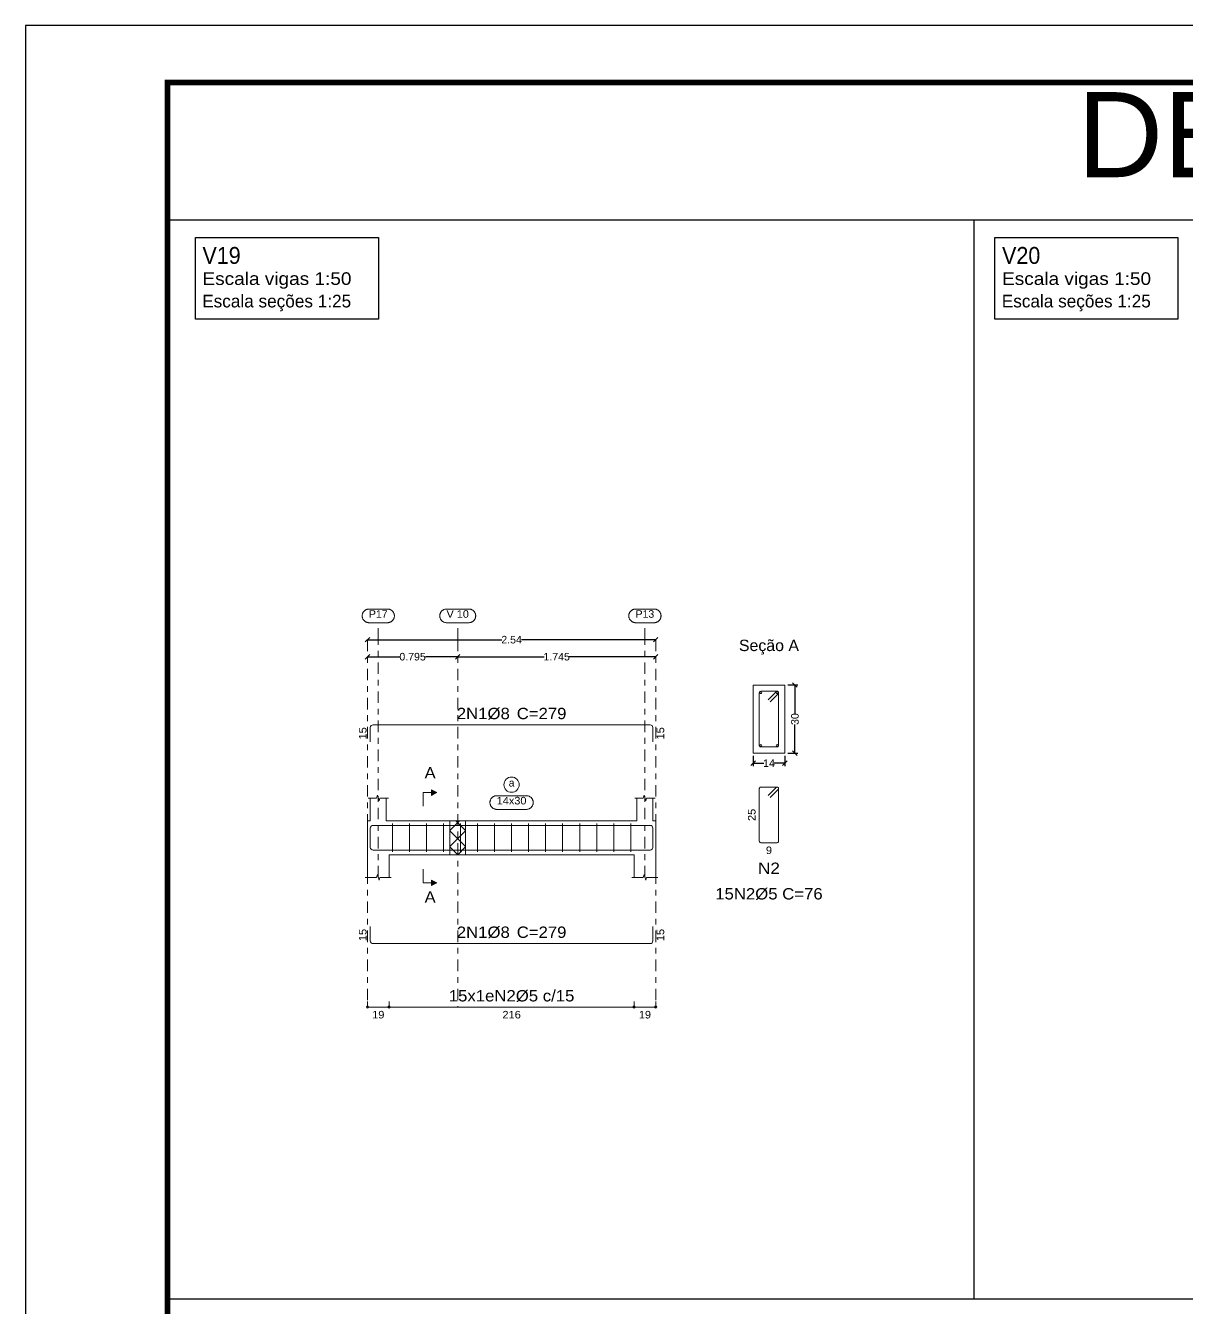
# Model space of a CAD drawing. Header units: centimetres. Extents: x 3194 to 3278, y -951 to -517.
# Drawn here: x 3194.32 to 3214.78, y -602.14 to -579.55 of the extents above; entities that cross this region are included whole.
import ezdxf
from ezdxf.enums import TextEntityAlignment as Align

# ---------------------------------------------------------------- set-up
doc = ezdxf.new("R2010")
doc.units = ezdxf.units.CM
doc.linetypes.add('CYPE_RAYAPUNTO', pattern=[0.4125, 0.2025, -0.105, 0, -0.105])
for name, color, linetype, lineweight in [('ARM_LONGITUDINAL_Ø8', 32, 'Continuous', 9), ('ARM_TRANSVERSAL_Ø5', 120, 'Continuous', 9), ('ELE_ARM_TRANS_TXT_EST', 7, 'Continuous', 9), ('ELE_CONT_NOS', 7, 'Continuous', 9), ('ELE_CONT_VIG_CONCRETO', 7, 'Continuous', 9), ('ELE_COT_COMPRIMENTO_PROJETADO', 8, 'Continuous', 0), ('ELE_COT_COT_ANCORAGENS', 8, 'Continuous', 0), ('ELE_COT_COT_EST', 8, 'Continuous', 0), ('ELE_COT_COT_LIN_APOIOS', 8, 'CYPE_RAYAPUNTO', 0), ('ELE_COT_TEXTOS_ESTRIBOS', 8, 'Continuous', 0), ('ELE_REF_COT_LIN_AUX_COTA', 8, 'CYPE_RAYAPUNTO', 9), ('ELE_REF_LINHAS_MARCAS_PLANTA', 8, 'Continuous', 9), ('ELE_REF_MARCAS_PLANTA', 8, 'Continuous', 9), ('ELE_REF_REF_ESCALA', 3, 'Continuous', 9), ('ELE_REF_REF_NOME', 8, 'Continuous', 9), ('ELE_REF_REF_REFERENCIA', 8, 'Continuous', 9), ('ELE_REF_TEXTO_REF_NOME', 8, 'Continuous', 9), ('ELE_REF_TEXTO_REF_REFERENCIA', 8, 'Continuous', 9), ('POR_ARM_LONG_ARM_TEXTOS', 7, 'Continuous', 9), ('POR_ARM_LONG_TXT_COMP', 7, 'Continuous', 9), ('SEC_CONT_VIG_CONCRETO_CORTE', 7, 'Continuous', 9), ('SEC_COTAS_SEC_DIM_VIGA', 8, 'Continuous', 0), ('SEC_COTAS_TEXTOS_DETALHE_ESTRIBOS', 8, 'Continuous', 0), ('SEC_REF_TXT_NOMES', 2, 'Continuous', 9), ('SEC_REF_TXT_POSICOES_ARM_ESTRIBOS', 7, 'Continuous', 9)]:
    doc.layers.add(name, color=color, linetype=linetype, lineweight=lineweight)
doc.layers.add('ARQ-FOLHA', color=7, linetype='Continuous')
doc.layers.add('COTA CYPE', color=31, linetype='Continuous')
doc.styles.add('CYPETXT', font='arial.ttf', dxfattribs={"height": 0.2})
doc.styles.add('CYPETXT_0.2', font='arial.ttf', dxfattribs={"height": 0.133333})
doc.styles.add('TQS_ARIAL', font='arial.ttf')
doc.dimstyles.new('cype_oblique', dxfattribs={"dimtxt": 0.18, "dimasz": 0.18, "dimexe": 0.05, "dimexo": 0.05, "dimgap": 0, "dimtad": 0, "dimdec": 4, "dimzin": 0, "dimdsep": 46, "dimtxsty": 'CYPETXT_0.2', "dimblk": 'OBLIQUE', "dimtsz": 0.04, "dimcen": 0.09, "dimadec": 0, "dimazin": 0, "dimtfac": 1, "dimtdec": 4, "dimtofl": 0, "dimtmove": 2, "dimatfit": 3, "dimfxl": 1, "dimtolj": 1, "dimtzin": 0, "dimarcsym": 0})

# ---------------------------------------------------------------- blocks, each defined once
blk = doc.blocks.new('*D1184')
at = {"layer": 'Defpoints', "color": 0, "transparency": 16777216}
for p in [(3207.142, -592.37), (3207.702, -592.37), (3207.702, -592.548)]:
    blk.add_point(p, dxfattribs=at)
at = {"layer": 'SEC_COTAS_SEC_DIM_VIGA', "color": 0, "lineweight": -2, "transparency": 16777216}
for p, q in [((3207.142, -592.42), (3207.142, -592.598)), ((3207.702, -592.42), (3207.702, -592.598)), ((3207.102, -592.588), (3207.182, -592.508)), ((3207.142, -592.548), (3207.333, -592.548)), ((3207.702, -592.548), (3207.511, -592.548)), ((3207.662, -592.588), (3207.742, -592.508))]:
    blk.add_line(p, q, dxfattribs=at)
at = {"layer": 'SEC_COTAS_SEC_DIM_VIGA', "color": 0, "transparency": 16777216, "insert": (3207.422, -592.548), "char_height": 0.1333, "attachment_point": 5, "style": 'CYPETXT_0.2'}
blk.add_mtext('\\A1;14', dxfattribs=at)
blk = doc.blocks.new('_OBLIQUE')
at = {"color": 0, "linetype": 'ByBlock'}
blk.add_line((-0.5, -0.5), (0.5, 0.5), dxfattribs=at)
blk = doc.blocks.new('*D1185')
at = {"layer": 'Defpoints', "color": 0, "transparency": 16777216}
for p in [(3207.702, -591.17), (3207.879, -591.17), (3207.702, -592.37)]:
    blk.add_point(p, dxfattribs=at)
at = {"layer": 'SEC_COTAS_SEC_DIM_VIGA', "color": 0, "lineweight": -2, "transparency": 16777216}
for p, q in [((3207.752, -591.17), (3207.929, -591.17)), ((3207.919, -591.21), (3207.839, -591.13)), ((3207.879, -591.17), (3207.879, -591.675)), ((3207.879, -592.37), (3207.879, -591.865)), ((3207.752, -592.37), (3207.929, -592.37)), ((3207.919, -592.41), (3207.839, -592.33))]:
    blk.add_line(p, q, dxfattribs=at)
at = {"layer": 'SEC_COTAS_SEC_DIM_VIGA', "color": 0, "transparency": 16777216, "insert": (3207.879, -591.77), "char_height": 0.1333, "attachment_point": 5, "rotation": 90, "style": 'CYPETXT_0.2'}
blk.add_mtext('\\A1;30', dxfattribs=at)
blk = doc.blocks.new('*D1181')
at = {"layer": 'Defpoints', "color": 0, "transparency": 16777216}
for p in [(3200.345, -590.672), (3200.345, -590.672), (3201.935, -590.672)]:
    blk.add_point(p, dxfattribs=at)
at = {"layer": 'ELE_COT_COMPRIMENTO_PROJETADO', "color": 0, "lineweight": -2, "transparency": 16777216}
for p, q in [((3200.305, -590.712), (3200.385, -590.632)), ((3201.895, -590.712), (3201.975, -590.632)), ((3200.345, -590.672), (3200.915, -590.672)), ((3201.935, -590.672), (3201.366, -590.672))]:
    blk.add_line(p, q, dxfattribs=at)
at = {"layer": 'ELE_COT_COMPRIMENTO_PROJETADO', "color": 0, "transparency": 16777216, "insert": (3201.14, -590.672), "char_height": 0.1333, "attachment_point": 5, "style": 'CYPETXT_0.2'}
blk.add_mtext('\\A1;0.795', dxfattribs=at)
blk = doc.blocks.new('*D1182')
at = {"layer": 'Defpoints', "color": 0, "transparency": 16777216}
for p in [(3201.935, -590.672), (3201.935, -590.672), (3205.425, -590.672)]:
    blk.add_point(p, dxfattribs=at)
at = {"layer": 'ELE_COT_COMPRIMENTO_PROJETADO', "color": 0, "lineweight": -2, "transparency": 16777216}
for p, q in [((3201.895, -590.712), (3201.975, -590.632)), ((3205.385, -590.712), (3205.465, -590.632)), ((3201.935, -590.672), (3203.461, -590.672)), ((3205.425, -590.672), (3203.899, -590.672))]:
    blk.add_line(p, q, dxfattribs=at)
at = {"layer": 'ELE_COT_COMPRIMENTO_PROJETADO', "color": 0, "transparency": 16777216, "insert": (3203.68, -590.672), "char_height": 0.1333, "attachment_point": 5, "style": 'CYPETXT_0.2'}
blk.add_mtext('\\A1;1.745', dxfattribs=at)
blk = doc.blocks.new('*D1183')
at = {"layer": 'Defpoints', "color": 0, "transparency": 16777216}
for p in [(3200.345, -590.372), (3200.345, -590.372), (3205.425, -590.372)]:
    blk.add_point(p, dxfattribs=at)
at = {"layer": 'ELE_COT_COMPRIMENTO_PROJETADO', "color": 0, "lineweight": -2, "transparency": 16777216}
for p, q in [((3200.305, -590.412), (3200.385, -590.332)), ((3200.345, -590.372), (3202.711, -590.372)), ((3205.425, -590.372), (3203.059, -590.372)), ((3205.385, -590.412), (3205.465, -590.332))]:
    blk.add_line(p, q, dxfattribs=at)
at = {"layer": 'ELE_COT_COMPRIMENTO_PROJETADO', "color": 0, "transparency": 16777216, "insert": (3202.885, -590.372), "char_height": 0.1333, "attachment_point": 5, "style": 'CYPETXT_0.2'}
blk.add_mtext('\\A1;2.54', dxfattribs=at)
blk = doc.blocks.new('FOLHA A1')
at = {"layer": 'ARQ-FOLHA'}
for p, q in [((841, 0), (0, 0)), ((0, 0), (0, -594))]:
    blk.add_line(p, q, dxfattribs=at)
at = {"layer": 'ARQ-FOLHA', "const_width": 1}
blk.add_lwpolyline([(25, -10), (25, -584), (831, -584), (831, -10), (25, -10)], dxfattribs=at)

msp = doc.modelspace()

# ---------------------------------------------------------------- hatches: boundary and pattern name
at = {"layer": 'ELE_REF_LINHAS_MARCAS_PLANTA'}
for points in [[(3201.47315, -593.11462), (3201.47315, -593.01862), (3201.56915, -593.06662)], [(3201.47315, -594.60862), (3201.47315, -594.70462), (3201.56915, -594.65662)]]:
    msp.add_hatch(color=256, dxfattribs=at).paths.add_polyline_path(points)

# ---------------------------------------------------------------- linework, layer by layer
for p, q in [((3196.8194, -582.97451), (3259.9194, -582.97451)), ((3211.03135, -582.97451), (3211.03135, -601.99451)), ((3259.9194, -601.99451), (3196.8194, -601.99451))]:
    msp.add_line(p, q)
at = {"layer": 'ARM_LONGITUDINAL_Ø8'}
for points in [[(3205.37515, -592.17221), (3205.37515, -591.92021), (3205.3715, -591.90184), (3205.3611, -591.88627), (3205.34552, -591.87587), (3205.32715, -591.87221), (3200.44315, -591.87221), (3200.42479, -591.87587), (3200.40921, -591.88627), (3200.39881, -591.90184), (3200.39515, -591.92021), (3200.39515, -592.17221)], [(3205.37515, -593.94362), (3205.37515, -593.69162), (3205.3715, -593.67325), (3205.3611, -593.65768), (3205.34552, -593.64728), (3205.32715, -593.64362), (3200.44315, -593.64362), (3200.42479, -593.64728), (3200.40921, -593.65768), (3200.39881, -593.67325), (3200.39515, -593.69162), (3200.39515, -593.94362)], [(3205.37515, -593.77962), (3205.37515, -594.03162), (3205.3715, -594.04999), (3205.3611, -594.06556), (3205.34552, -594.07597), (3205.32715, -594.07962), (3200.44315, -594.07962), (3200.42479, -594.07597), (3200.40921, -594.06556), (3200.39881, -594.04999), (3200.39515, -594.03162), (3200.39515, -593.77962)], [(3205.37515, -595.42662), (3205.37515, -595.67862), (3205.3715, -595.69699), (3205.3611, -595.71256), (3205.34552, -595.72297), (3205.32715, -595.72662), (3200.44315, -595.72662), (3200.42479, -595.72297), (3200.40921, -595.71256), (3200.39881, -595.69699), (3200.39515, -595.67862), (3200.39515, -595.42662)]]:
    msp.add_lwpolyline(points, dxfattribs=at)
for centre in [(3207.27765, -591.30621), (3207.56565, -591.30621), (3207.27765, -592.23421), (3207.56565, -592.23421)]:
    msp.add_circle(centre, 0.016, dxfattribs=at)
at = {"layer": 'ARM_TRANSVERSAL_Ø5'}
for p, q in [((3200.78515, -593.61162), (3200.78515, -594.11162)), ((3201.08515, -593.61162), (3201.08515, -594.11162)), ((3201.38515, -593.61162), (3201.38515, -594.11162)), ((3201.68515, -593.61162), (3201.68515, -594.11162)), ((3201.98515, -593.61162), (3201.98515, -594.11162)), ((3202.28515, -593.61162), (3202.28515, -594.11162)), ((3202.58515, -593.61162), (3202.58515, -594.11162)), ((3202.88515, -593.61162), (3202.88515, -594.11162)), ((3203.18515, -593.61162), (3203.18515, -594.11162)), ((3203.48515, -593.61162), (3203.48515, -594.11162)), ((3203.78515, -593.61162), (3203.78515, -594.11162)), ((3204.08515, -593.61162), (3204.08515, -594.11162)), ((3204.38515, -593.61162), (3204.38515, -594.11162)), ((3204.68515, -593.61162), (3204.68515, -594.11162)), ((3204.98515, -593.61162), (3204.98515, -594.11162))]:
    msp.add_line(p, q, dxfattribs=at)
for points in [[(3207.44262, -591.46602), (3207.58404, -591.3246), (3207.58727, -591.32066), (3207.58967, -591.31616), (3207.59115, -591.31129), (3207.59165, -591.30621), (3207.59115, -591.30114), (3207.58967, -591.29626), (3207.58727, -591.29177), (3207.58404, -591.28783), (3207.5801, -591.2846), (3207.5756, -591.28219), (3207.57073, -591.28071), (3207.56565, -591.28021), (3207.27765, -591.28021), (3207.2677, -591.28219), (3207.25927, -591.28783), (3207.25363, -591.29626), (3207.25165, -591.30621), (3207.25165, -592.23421), (3207.25363, -592.24416), (3207.25927, -592.2526), (3207.2677, -592.25823), (3207.27765, -592.26021), (3207.56565, -592.26021), (3207.5756, -592.25823), (3207.58404, -592.2526), (3207.58967, -592.24416), (3207.59165, -592.23421), (3207.59165, -591.30621), (3207.59115, -591.30114), (3207.58967, -591.29626), (3207.58727, -591.29177), (3207.58404, -591.28783), (3207.5801, -591.2846), (3207.5756, -591.28219), (3207.57073, -591.28071), (3207.56565, -591.28021), (3207.56058, -591.28071), (3207.5557, -591.28219), (3207.55121, -591.2846), (3207.54727, -591.28783), (3207.40585, -591.42925)], [(3207.44262, -593.15535), (3207.58404, -593.01393), (3207.58727, -593.00999), (3207.58967, -593.0055), (3207.59115, -593.00062), (3207.59165, -592.99555), (3207.59115, -592.99047), (3207.58967, -592.9856), (3207.58727, -592.9811), (3207.58404, -592.97716), (3207.5801, -592.97393), (3207.5756, -592.97153), (3207.57073, -592.97005), (3207.56565, -592.96955), (3207.27765, -592.96955), (3207.2677, -592.97153), (3207.25927, -592.97716), (3207.25363, -592.9856), (3207.25165, -592.99555), (3207.25165, -593.92355), (3207.25363, -593.9335), (3207.25927, -593.94193), (3207.2677, -593.94757), (3207.27765, -593.94955), (3207.56565, -593.94955), (3207.5756, -593.94757), (3207.58404, -593.94193), (3207.58967, -593.9335), (3207.59165, -593.92355), (3207.59165, -592.99555), (3207.59115, -592.99047), (3207.58967, -592.9856), (3207.58727, -592.9811), (3207.58404, -592.97716), (3207.5801, -592.97393), (3207.5756, -592.97153), (3207.57073, -592.97005), (3207.56565, -592.96955), (3207.56058, -592.97005), (3207.5557, -592.97153), (3207.55121, -592.97393), (3207.54727, -592.97716), (3207.40585, -593.11858)]]:
    msp.add_lwpolyline(points, dxfattribs=at)
at = {"layer": 'COTA CYPE'}
for points in [[(3197.31095, -583.28178), (3200.53735, -583.28178), (3200.53735, -584.72525), (3197.31095, -584.72525)], [(3211.40501, -583.28178), (3214.63141, -583.28178), (3214.63141, -584.72525), (3211.40501, -584.72525)]]:
    msp.add_lwpolyline(points, close=True, dxfattribs=at)
at = {"layer": 'ELE_CONT_NOS'}
for p, q in [((3200.39515, -593.56162), (3200.39515, -593.16162)), ((3200.67515, -593.56162), (3200.67515, -593.16162)), ((3205.09515, -593.56162), (3205.09515, -593.16162)), ((3205.37515, -593.56162), (3205.37515, -593.16162)), ((3200.34515, -593.56162), (3200.39515, -593.56162)), ((3200.72515, -593.56162), (3200.67515, -593.56162)), ((3205.04515, -593.56162), (3205.09515, -593.56162)), ((3205.42515, -593.56162), (3205.37515, -593.56162)), ((3200.34515, -594.16162), (3200.34515, -594.56162)), ((3200.72515, -594.16162), (3200.72515, -594.56162)), ((3205.04515, -594.16162), (3205.04515, -594.56162)), ((3205.42515, -594.16162), (3205.42515, -594.56162))]:
    msp.add_line(p, q, dxfattribs=at)
at = {"layer": 'ELE_CONT_NOS', "lineweight": 0}
for p, q in [((3201.79515, -593.73594), (3201.96947, -593.56162)), ((3202.07515, -593.73594), (3201.90084, -593.56162)), ((3201.79515, -594.01878), (3202.07515, -593.73878)), ((3202.07515, -594.01878), (3201.79515, -593.73878)), ((3201.93515, -594.16162), (3201.79515, -594.02162)), ((3201.93515, -594.16162), (3202.07515, -594.02162))]:
    msp.add_line(p, q, dxfattribs=at)
at = {"layer": 'ELE_CONT_NOS'}
for points in [[(3200.35515, -593.16162), (3200.50515, -593.16162), (3200.52015, -593.11162), (3200.55015, -593.21162), (3200.56515, -593.16162), (3200.71515, -593.16162)], [(3205.05515, -593.16162), (3205.20515, -593.16162), (3205.22015, -593.11162), (3205.25015, -593.21162), (3205.26515, -593.16162), (3205.41515, -593.16162)], [(3200.34515, -593.56162), (3200.34515, -594.16162)], [(3205.42515, -593.56162), (3205.42515, -594.16162)], [(3200.30515, -594.56162), (3200.50515, -594.56162), (3200.52015, -594.51162), (3200.55015, -594.61162), (3200.56515, -594.56162), (3200.76515, -594.56162)], [(3205.00515, -594.56162), (3205.20515, -594.56162), (3205.22015, -594.51162), (3205.25015, -594.61162), (3205.26515, -594.56162), (3205.46515, -594.56162)]]:
    msp.add_lwpolyline(points, dxfattribs=at)
at = {"layer": 'ELE_CONT_NOS', "lineweight": 0}
msp.add_lwpolyline([(3201.79515, -593.56162), (3201.79515, -594.16162), (3202.07515, -594.16162), (3202.07515, -593.56162), (3201.79515, -593.56162)], close=True, dxfattribs=at)
at = {"layer": 'ELE_CONT_VIG_CONCRETO'}
for p, q in [((3200.72515, -593.56162), (3201.93515, -593.56162)), ((3201.93515, -593.56162), (3205.04515, -593.56162)), ((3200.72515, -594.16162), (3201.93515, -594.16162)), ((3201.93515, -594.16162), (3205.04515, -594.16162))]:
    msp.add_line(p, q, dxfattribs=at)
at = {"layer": 'ELE_COT_COT_EST'}
for p, q in [((3200.34515, -596.84662), (3200.34515, -596.74662)), ((3200.72515, -596.84662), (3200.72515, -596.74662)), ((3205.04515, -596.84662), (3205.04515, -596.74662))]:
    msp.add_line(p, q, dxfattribs=at)
for points in [[(3200.34515, -596.84662), (3200.72515, -596.84662), (3200.72515, -596.74662)], [(3200.72515, -596.84662), (3205.04515, -596.84662), (3205.04515, -596.74662)], [(3205.04515, -596.84662), (3205.42515, -596.84662), (3205.42515, -596.74662)]]:
    msp.add_lwpolyline(points, dxfattribs=at)
for centre in [(3200.34515, -596.84662), (3200.72515, -596.84662), (3200.72515, -596.84662), (3205.04515, -596.84662), (3205.04515, -596.84662), (3205.42515, -596.84662)]:
    msp.add_circle(centre, 0.02, dxfattribs=at)
at = {"layer": 'ELE_COT_COT_LIN_APOIOS'}
for p, q in [((3200.34515, -590.37221), (3200.34515, -596.84662)), ((3200.34515, -590.37221), (3200.34515, -596.84662)), ((3201.93515, -590.37221), (3201.93515, -596.84662)), ((3205.42515, -590.37221), (3205.42515, -596.84662)), ((3205.42515, -590.37221), (3205.42515, -596.84662))]:
    msp.add_line(p, q, dxfattribs=at)
at = {"layer": 'ELE_REF_COT_LIN_AUX_COTA'}
for p, q in [((3200.53515, -590.37221), (3200.53515, -590.07221)), ((3201.93515, -590.37221), (3201.93515, -590.07221)), ((3205.23515, -590.37221), (3205.23515, -590.07221)), ((3200.53515, -594.56162), (3200.53515, -590.37221)), ((3205.23515, -594.56162), (3205.23515, -590.37221))]:
    msp.add_line(p, q, dxfattribs=at)
at = {"layer": 'ELE_REF_LINHAS_MARCAS_PLANTA'}
for p, q in [((3201.32915, -593.06662), (3201.32915, -593.30662)), ((3201.32915, -593.06662), (3201.47315, -593.06662)), ((3201.32915, -594.65662), (3201.32915, -594.41662)), ((3201.32915, -594.65662), (3201.47315, -594.65662))]:
    msp.add_line(p, q, dxfattribs=at)
for points in [[(3201.47315, -593.11462), (3201.47315, -593.01862), (3201.56915, -593.06662)], [(3201.47315, -594.60862), (3201.47315, -594.70462), (3201.56915, -594.65662)]]:
    msp.add_lwpolyline(points, close=True, dxfattribs=at)
at = {"layer": 'ELE_REF_REF_NOME'}
msp.add_lwpolyline([(3203.14715, -593.12162), (3203.15517, -593.12189), (3203.16315, -593.12269), (3203.17106, -593.12403), (3203.17886, -593.12589), (3203.18652, -593.12826), (3203.194, -593.13115), (3203.20128, -593.13452), (3203.20831, -593.13838), (3203.21507, -593.14269), (3203.22152, -593.14745), (3203.22765, -593.15263), (3203.23341, -593.1582), (3203.23879, -593.16415), (3203.24376, -593.17044), (3203.2483, -593.17705), (3203.25239, -593.18395), (3203.256, -593.19111), (3203.25914, -593.19849), (3203.26177, -593.20607), (3203.26389, -593.2138), (3203.26548, -593.22166), (3203.26655, -593.22961), (3203.26709, -593.23761), (3203.26709, -593.24563), (3203.26655, -593.25363), (3203.26548, -593.26158), (3203.26389, -593.26944), (3203.26177, -593.27718), (3203.25914, -593.28475), (3203.256, -593.29214), (3203.25239, -593.29929), (3203.2483, -593.30619), (3203.24376, -593.3128), (3203.23879, -593.3191), (3203.23341, -593.32505), (3203.22765, -593.33062), (3203.22152, -593.3358), (3203.21507, -593.34056), (3203.20831, -593.34487), (3203.20128, -593.34873), (3203.194, -593.3521), (3203.18652, -593.35498), (3203.17886, -593.35736), (3203.17106, -593.35922), (3203.16315, -593.36055), (3203.15517, -593.36136), (3203.14715, -593.36162), (3202.62315, -593.36162), (3202.61514, -593.36136), (3202.60716, -593.36055), (3202.59925, -593.35922), (3202.59145, -593.35736), (3202.58379, -593.35498), (3202.57631, -593.3521), (3202.56903, -593.34873), (3202.562, -593.34487), (3202.55524, -593.34056), (3202.54878, -593.3358), (3202.54266, -593.33062), (3202.5369, -593.32505), (3202.53152, -593.3191), (3202.52655, -593.3128), (3202.52201, -593.30619), (3202.51792, -593.29929), (3202.5143, -593.29214), (3202.51117, -593.28475), (3202.50854, -593.27718), (3202.50642, -593.26944), (3202.50483, -593.26158), (3202.50376, -593.25363), (3202.50322, -593.24563), (3202.50322, -593.23761), (3202.50376, -593.22961), (3202.50483, -593.22166), (3202.50642, -593.2138), (3202.50854, -593.20607), (3202.51117, -593.19849), (3202.5143, -593.19111), (3202.51792, -593.18395), (3202.52201, -593.17705), (3202.52655, -593.17044), (3202.53152, -593.16415), (3202.5369, -593.1582), (3202.54266, -593.15263), (3202.54878, -593.14745), (3202.55524, -593.14269), (3202.562, -593.13838), (3202.56903, -593.13452), (3202.57631, -593.13115), (3202.58379, -593.12826), (3202.59145, -593.12589), (3202.59925, -593.12403), (3202.60716, -593.12269), (3202.61514, -593.12189), (3202.62315, -593.12162), (3203.14715, -593.12162)], close=True, dxfattribs=at)
msp.add_circle((3202.88515, -592.92692), 0.13471, dxfattribs=at)
at = {"layer": 'ELE_REF_REF_REFERENCIA'}
for points in [[(3200.69915, -589.83221), (3200.70717, -589.83248), (3200.71515, -589.83328), (3200.72306, -589.83462), (3200.73086, -589.83648), (3200.73852, -589.83885), (3200.746, -589.84174), (3200.75328, -589.84511), (3200.76031, -589.84897), (3200.76707, -589.85328), (3200.77352, -589.85804), (3200.77965, -589.86322), (3200.78541, -589.86879), (3200.79079, -589.87474), (3200.79576, -589.88103), (3200.8003, -589.88764), (3200.80439, -589.89454), (3200.808, -589.9017), (3200.81114, -589.90908), (3200.81377, -589.91666), (3200.81589, -589.92439), (3200.81748, -589.93225), (3200.81855, -589.9402), (3200.81909, -589.9482), (3200.81909, -589.95622), (3200.81855, -589.96422), (3200.81748, -589.97217), (3200.81589, -589.98003), (3200.81377, -589.98777), (3200.81114, -589.99534), (3200.808, -590.00273), (3200.80439, -590.00988), (3200.8003, -590.01678), (3200.79576, -590.02339), (3200.79079, -590.02969), (3200.78541, -590.03564), (3200.77965, -590.04121), (3200.77352, -590.04639), (3200.76707, -590.05115), (3200.76031, -590.05546), (3200.75328, -590.05932), (3200.746, -590.06269), (3200.73852, -590.06557), (3200.73086, -590.06795), (3200.72306, -590.06981), (3200.71515, -590.07114), (3200.70717, -590.07195), (3200.69915, -590.07221), (3200.37115, -590.07221), (3200.36314, -590.07195), (3200.35516, -590.07114), (3200.34725, -590.06981), (3200.33945, -590.06795), (3200.33179, -590.06557), (3200.32431, -590.06269), (3200.31703, -590.05932), (3200.31, -590.05546), (3200.30324, -590.05115), (3200.29678, -590.04639), (3200.29066, -590.04121), (3200.2849, -590.03564), (3200.27952, -590.02969), (3200.27455, -590.02339), (3200.27001, -590.01678), (3200.26592, -590.00988), (3200.2623, -590.00273), (3200.25917, -589.99534), (3200.25654, -589.98777), (3200.25442, -589.98003), (3200.25283, -589.97217), (3200.25176, -589.96422), (3200.25122, -589.95622), (3200.25122, -589.9482), (3200.25176, -589.9402), (3200.25283, -589.93225), (3200.25442, -589.92439), (3200.25654, -589.91666), (3200.25917, -589.90908), (3200.2623, -589.9017), (3200.26592, -589.89454), (3200.27001, -589.88764), (3200.27455, -589.88103), (3200.27952, -589.87474), (3200.2849, -589.86879), (3200.29066, -589.86322), (3200.29678, -589.85804), (3200.30324, -589.85328), (3200.31, -589.84897), (3200.31703, -589.84511), (3200.32431, -589.84174), (3200.33179, -589.83885), (3200.33945, -589.83648), (3200.34725, -589.83462), (3200.35516, -589.83328), (3200.36314, -589.83248), (3200.37115, -589.83221), (3200.69915, -589.83221)], [(3202.13215, -589.83221), (3202.14017, -589.83248), (3202.14815, -589.83328), (3202.15606, -589.83462), (3202.16386, -589.83648), (3202.17152, -589.83885), (3202.179, -589.84174), (3202.18628, -589.84511), (3202.19331, -589.84897), (3202.20007, -589.85328), (3202.20652, -589.85804), (3202.21265, -589.86322), (3202.21841, -589.86879), (3202.22379, -589.87474), (3202.22876, -589.88103), (3202.2333, -589.88764), (3202.23739, -589.89454), (3202.241, -589.9017), (3202.24414, -589.90908), (3202.24677, -589.91666), (3202.24889, -589.92439), (3202.25048, -589.93225), (3202.25155, -589.9402), (3202.25209, -589.9482), (3202.25209, -589.95622), (3202.25155, -589.96422), (3202.25048, -589.97217), (3202.24889, -589.98003), (3202.24677, -589.98777), (3202.24414, -589.99534), (3202.241, -590.00273), (3202.23739, -590.00988), (3202.2333, -590.01678), (3202.22876, -590.02339), (3202.22379, -590.02969), (3202.21841, -590.03564), (3202.21265, -590.04121), (3202.20652, -590.04639), (3202.20007, -590.05115), (3202.19331, -590.05546), (3202.18628, -590.05932), (3202.179, -590.06269), (3202.17152, -590.06557), (3202.16386, -590.06795), (3202.15606, -590.06981), (3202.14815, -590.07114), (3202.14017, -590.07195), (3202.13215, -590.07221), (3201.73815, -590.07221), (3201.73014, -590.07195), (3201.72216, -590.07114), (3201.71425, -590.06981), (3201.70645, -590.06795), (3201.69879, -590.06557), (3201.69131, -590.06269), (3201.68403, -590.05932), (3201.677, -590.05546), (3201.67024, -590.05115), (3201.66378, -590.04639), (3201.65766, -590.04121), (3201.6519, -590.03564), (3201.64652, -590.02969), (3201.64155, -590.02339), (3201.63701, -590.01678), (3201.63292, -590.00988), (3201.6293, -590.00273), (3201.62617, -589.99534), (3201.62354, -589.98777), (3201.62142, -589.98003), (3201.61983, -589.97217), (3201.61876, -589.96422), (3201.61822, -589.95622), (3201.61822, -589.9482), (3201.61876, -589.9402), (3201.61983, -589.93225), (3201.62142, -589.92439), (3201.62354, -589.91666), (3201.62617, -589.90908), (3201.6293, -589.9017), (3201.63292, -589.89454), (3201.63701, -589.88764), (3201.64155, -589.88103), (3201.64652, -589.87474), (3201.6519, -589.86879), (3201.65766, -589.86322), (3201.66378, -589.85804), (3201.67024, -589.85328), (3201.677, -589.84897), (3201.68403, -589.84511), (3201.69131, -589.84174), (3201.69879, -589.83885), (3201.70645, -589.83648), (3201.71425, -589.83462), (3201.72216, -589.83328), (3201.73014, -589.83248), (3201.73815, -589.83221), (3202.13215, -589.83221)], [(3205.39915, -589.83221), (3205.40717, -589.83248), (3205.41515, -589.83328), (3205.42306, -589.83462), (3205.43086, -589.83648), (3205.43852, -589.83885), (3205.446, -589.84174), (3205.45328, -589.84511), (3205.46031, -589.84897), (3205.46707, -589.85328), (3205.47352, -589.85804), (3205.47965, -589.86322), (3205.48541, -589.86879), (3205.49079, -589.87474), (3205.49576, -589.88103), (3205.5003, -589.88764), (3205.50439, -589.89454), (3205.508, -589.9017), (3205.51114, -589.90908), (3205.51377, -589.91666), (3205.51589, -589.92439), (3205.51748, -589.93225), (3205.51855, -589.9402), (3205.51909, -589.9482), (3205.51909, -589.95622), (3205.51855, -589.96422), (3205.51748, -589.97217), (3205.51589, -589.98003), (3205.51377, -589.98777), (3205.51114, -589.99534), (3205.508, -590.00273), (3205.50439, -590.00988), (3205.5003, -590.01678), (3205.49576, -590.02339), (3205.49079, -590.02969), (3205.48541, -590.03564), (3205.47965, -590.04121), (3205.47352, -590.04639), (3205.46707, -590.05115), (3205.46031, -590.05546), (3205.45328, -590.05932), (3205.446, -590.06269), (3205.43852, -590.06557), (3205.43086, -590.06795), (3205.42306, -590.06981), (3205.41515, -590.07114), (3205.40717, -590.07195), (3205.39915, -590.07221), (3205.07115, -590.07221), (3205.06314, -590.07195), (3205.05516, -590.07114), (3205.04725, -590.06981), (3205.03945, -590.06795), (3205.03179, -590.06557), (3205.02431, -590.06269), (3205.01703, -590.05932), (3205.01, -590.05546), (3205.00324, -590.05115), (3204.99678, -590.04639), (3204.99066, -590.04121), (3204.9849, -590.03564), (3204.97952, -590.02969), (3204.97455, -590.02339), (3204.97001, -590.01678), (3204.96592, -590.00988), (3204.9623, -590.00273), (3204.95917, -589.99534), (3204.95654, -589.98777), (3204.95442, -589.98003), (3204.95283, -589.97217), (3204.95176, -589.96422), (3204.95122, -589.95622), (3204.95122, -589.9482), (3204.95176, -589.9402), (3204.95283, -589.93225), (3204.95442, -589.92439), (3204.95654, -589.91666), (3204.95917, -589.90908), (3204.9623, -589.9017), (3204.96592, -589.89454), (3204.97001, -589.88764), (3204.97455, -589.88103), (3204.97952, -589.87474), (3204.9849, -589.86879), (3204.99066, -589.86322), (3204.99678, -589.85804), (3205.00324, -589.85328), (3205.01, -589.84897), (3205.01703, -589.84511), (3205.02431, -589.84174), (3205.03179, -589.83885), (3205.03945, -589.83648), (3205.04725, -589.83462), (3205.05516, -589.83328), (3205.06314, -589.83248), (3205.07115, -589.83221), (3205.39915, -589.83221)]]:
    msp.add_lwpolyline(points, close=True, dxfattribs=at)
at = {"layer": 'SEC_CONT_VIG_CONCRETO_CORTE'}
msp.add_lwpolyline([(3207.70165, -591.17021), (3207.14165, -591.17021), (3207.14165, -592.37021), (3207.70165, -592.37021), (3207.70165, -591.17021)], close=True, dxfattribs=at)

# ---------------------------------------------------------------- block references
at = {"layer": 'ARQ-FOLHA', "xscale": 0.1, "yscale": 0.1, "zscale": 0.1}
msp.add_blockref('FOLHA A1', (3194.3194, -579.55058), dxfattribs=at)

# ---------------------------------------------------------------- texts
at = {"insert": (3212.85571, -580.72149), "char_height": 1.5, "attachment_point": 1, "style": 'TQS_ARIAL'}
msp.add_mtext_dynamic_manual_height_columns('DETALHAMENTO VIGAS TÉRREO', width=72.2611045, gutter_width=12.5, heights=[0], dxfattribs=at)
at = {"layer": 'COTA CYPE', "style": 'CYPETXT', "width": 0.911221}
for s, p, p2 in [('V19', (3197.43635, -583.74855), (3198.10996, -583.74855)), ('V20', (3211.53041, -583.74855), (3212.20402, -583.74855))]:
    msp.add_text(s, height=0.297399, dxfattribs=at).set_placement(p, p2, align=Align.FIT)
at = {"layer": 'ELE_ARM_TRANS_TXT_EST', "style": 'CYPETXT', "width": 1.055863}
msp.add_text('15x1eN2%%c5 c/15', height=0.2, dxfattribs=at).set_placement((3201.77815, -596.74662), (3203.99215, -596.74662), align=Align.FIT)
at = {"layer": 'ELE_COT_COT_ANCORAGENS', "style": 'CYPETXT', "width": 1.042546}
for p, p2 in [((3200.32849, -592.13021), (3200.32849, -591.91421)), ((3205.57515, -592.13021), (3205.57515, -591.91421)), ((3200.32849, -595.68462), (3200.32849, -595.46862)), ((3205.57515, -595.68462), (3205.57515, -595.46862))]:
    msp.add_text('15', height=0.133333, rotation=90, dxfattribs=at).set_placement(p, p2, align=Align.FIT)
at = {"layer": 'ELE_COT_TEXTOS_ESTRIBOS', "style": 'CYPETXT', "width": 1.042546}
for s, p, p2 in [('19', (3200.42715, -597.04662), (3200.64315, -597.04662)), ('216', (3202.72315, -597.04662), (3203.04715, -597.04662)), ('19', (3205.12715, -597.04662), (3205.34315, -597.04662))]:
    msp.add_text(s, height=0.133333, dxfattribs=at).set_placement(p, p2, align=Align.FIT)
at = {"layer": 'ELE_REF_MARCAS_PLANTA', "style": 'CYPETXT', "width": 1.044083}
for p, p2 in [((3201.35165, -592.81662), (3201.54665, -592.81662)), ((3201.35165, -595.00662), (3201.54665, -595.00662))]:
    msp.add_text('A', height=0.2, dxfattribs=at).set_placement(p, p2, align=Align.FIT)
at = {"layer": 'ELE_REF_REF_ESCALA', "style": 'CYPETXT'}
for s, width, p, p2 in [('Escala vigas 1:50', 1.075389, (3197.43635, -584.1203), (3200.06276, -584.1203)), ('Escala vigas 1:50', 1.075389, (3211.53041, -584.1203), (3214.15682, -584.1203)), ('Escala seções 1:25', 0.971968, (3197.43148, -584.51641), (3200.05789, -584.51641)), ('Escala seções 1:25', 0.971968, (3211.52554, -584.51641), (3214.15195, -584.51641))]:
    msp.add_text(s, height=0.2230494, dxfattribs=dict(at, width=width)).set_placement(p, p2, align=Align.FIT)
at = {"layer": 'ELE_REF_TEXTO_REF_NOME', "style": 'CYPETXT'}
for s, height, width, p, p2 in [('a', 0.13333, 0.984627, (3202.83415, -592.96025), (3202.93615, -592.96025)), ('14x30', 0.133333, 1.032505, (3202.62315, -593.27496), (3203.14715, -593.27496))]:
    msp.add_text(s, height=height, dxfattribs=dict(at, width=width)).set_placement(p, p2, align=Align.FIT)
at = {"layer": 'ELE_REF_TEXTO_REF_REFERENCIA', "style": 'CYPETXT'}
for s, width, p, p2 in [('P17', 0.989671, (3200.37115, -589.98555), (3200.69915, -589.98555)), ('V 10', 1.028253, (3201.73815, -589.98555), (3202.13215, -589.98555)), ('P13', 0.989671, (3205.07115, -589.98555), (3205.39915, -589.98555))]:
    msp.add_text(s, height=0.133333, dxfattribs=dict(at, width=width)).set_placement(p, p2, align=Align.FIT)
at = {"layer": 'POR_ARM_LONG_ARM_TEXTOS', "style": 'CYPETXT', "width": 1.057309}
for p, p2 in [((3201.91865, -591.77221), (3202.85465, -591.77221)), ((3201.91865, -595.62662), (3202.85465, -595.62662))]:
    msp.add_text('2N1%%c8', height=0.2, dxfattribs=at).set_placement(p, p2, align=Align.FIT)
at = {"layer": 'POR_ARM_LONG_TXT_COMP', "style": 'CYPETXT', "width": 1.053117}
for p, p2 in [((3202.89465, -591.77221), (3203.85165, -591.77221)), ((3202.89465, -595.62662), (3203.85165, -595.62662))]:
    msp.add_text(' C=279', height=0.2, dxfattribs=at).set_placement(p, p2, align=Align.FIT)
at = {"layer": 'SEC_COTAS_TEXTOS_DETALHE_ESTRIBOS', "style": 'CYPETXT', "width": 1.042546}
msp.add_text('25', height=0.133333, rotation=90, dxfattribs=at).set_placement((3207.18499, -593.56755), (3207.18499, -593.35155), align=Align.FIT)
msp.add_text('9', height=0.13333, dxfattribs=at).set_placement((3207.36765, -594.14955), (3207.47565, -594.14955), align=Align.FIT)
at = {"layer": 'SEC_REF_TXT_NOMES', "style": 'CYPETXT', "width": 1.002256}
msp.add_text('Seção A', height=0.2, dxfattribs=at).set_placement((3206.89215, -590.57221), (3207.95115, -590.57221), align=Align.FIT)
at = {"layer": 'SEC_REF_TXT_POSICOES_ARM_ESTRIBOS', "style": 'CYPETXT'}
for s, width, p, p2 in [('N2', 1.083541, (3207.22815, -594.49955), (3207.61515, -594.49955)), ('15N2%%c5 C=76', 1.055186, (3206.47515, -594.94955), (3208.36815, -594.94955))]:
    msp.add_text(s, height=0.2, dxfattribs=dict(at, width=width)).set_placement(p, p2, align=Align.FIT)

# ---------------------------------------------------------------- dimensions: what is measured, and where the dimension line sits
at = {"layer": 'ELE_COT_COMPRIMENTO_PROJETADO'}
for p1, p2, text, picture, middle in [((3205.42515, -590.37221), (3200.34515, -590.37221), '2.54', '*D1183', (3202.88515, -590.37221)), ((3201.93515, -590.67221), (3200.34515, -590.67221), '0.795', '*D1181', (3201.14015, -590.67221)), ((3205.42515, -590.67221), (3201.93515, -590.67221), '1.745', '*D1182', (3203.68015, -590.67221))]:
    dim = msp.add_aligned_dim(p1=p1, p2=p2, distance=0, text=text, dimstyle='cype_oblique', override={"dimexe": 0, "dimexo": 0}, dxfattribs=at)
    dim.commit()
    dim.dimension.update_dxf_attribs({"geometry": picture, "text_midpoint": middle})
at = {"layer": 'SEC_COTAS_SEC_DIM_VIGA'}
for p1, p2, text, picture, middle in [((3207.70165, -592.37021), (3207.70165, -591.17021), '30', '*D1185', (3207.87899, -591.77021)), ((3207.14165, -592.37021), (3207.70165, -592.37021), '14', '*D1184', (3207.42165, -592.54755))]:
    dim = msp.add_aligned_dim(p1=p1, p2=p2, distance=-0.17733, text=text, dimstyle='cype_oblique', dxfattribs=at)
    dim.commit()
    dim.dimension.update_dxf_attribs({"geometry": picture, "text_midpoint": middle})

doc.saveas('drawing.dxf')
